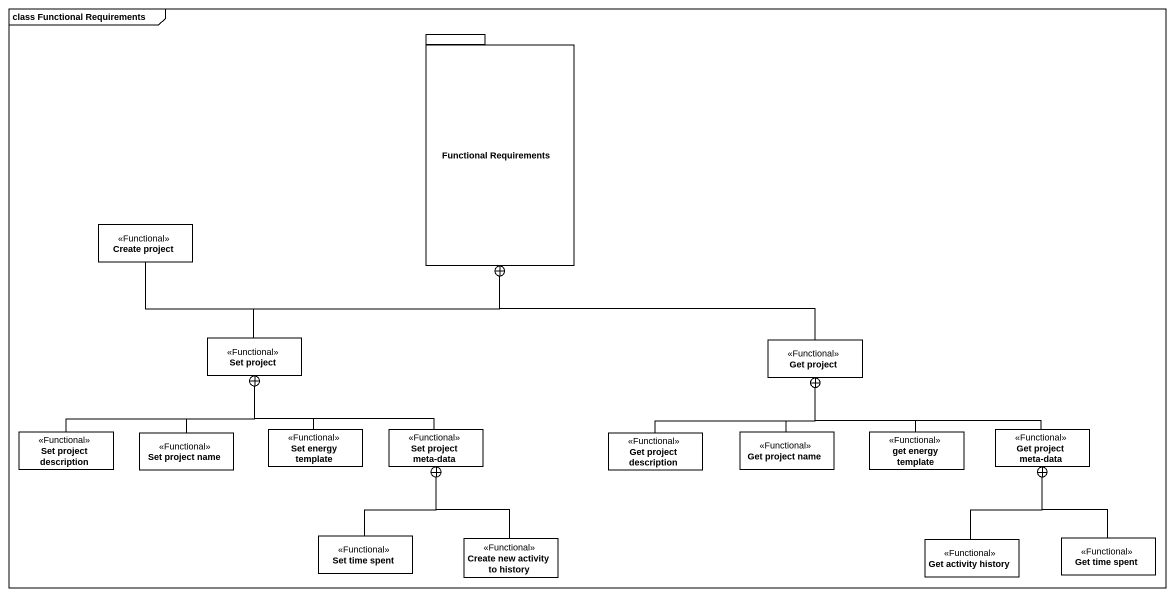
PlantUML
@startuml
mainframe class Functional Requirements
hide circle
hide empty members
package "Functional Requirements" as Functional_Requirements {
}
class "Create project" as Create_project <<Functional>>
class "Set project" as Set_project <<Functional>>
class "Get project" as Get_project <<Functional>>
class "Set project description" as Set_project_description <<Functional>>
class "Set project name" as Set_project_name <<Functional>>
class "Set energy template" as Set_energy_template <<Functional>>
class "Set project meta-data" as Set_project_meta_data <<Functional>>
class "Get project description" as Get_project_description <<Functional>>
class "Get project name" as Get_project_name <<Functional>>
class "get energy template" as get_energy_template <<Functional>>
class "Get project meta-data" as Get_project_meta_data <<Functional>>
class "Set time spent" as Set_time_spent <<Functional>>
class "Create new activity to history" as Create_new_activity_to <<Functional>>
class "Get activity history" as Get_activity_history <<Functional>>
class "Get time spent" as Get_time_spent <<Functional>>
Create_project -right-+ Functional_Requirements
Set_project -up-+ Functional_Requirements
Get_project -up-+ Functional_Requirements
Set_project_description -right-+ Set_project
Set_project_name -up-+ Set_project
Set_energy_template -up-+ Set_project
Set_project_meta_data -left-+ Set_project
Get_project_description -right-+ Get_project
Get_project_name -up-+ Get_project
get_energy_template -up-+ Get_project
Get_project_meta_data -left-+ Get_project
Set_time_spent -up-+ Set_project_meta_data
Create_new_activity_to -up-+ Set_project_meta_data
Get_activity_history -up-+ Get_project_meta_data
Get_time_spent -up-+ Get_project_meta_data
@enduml
